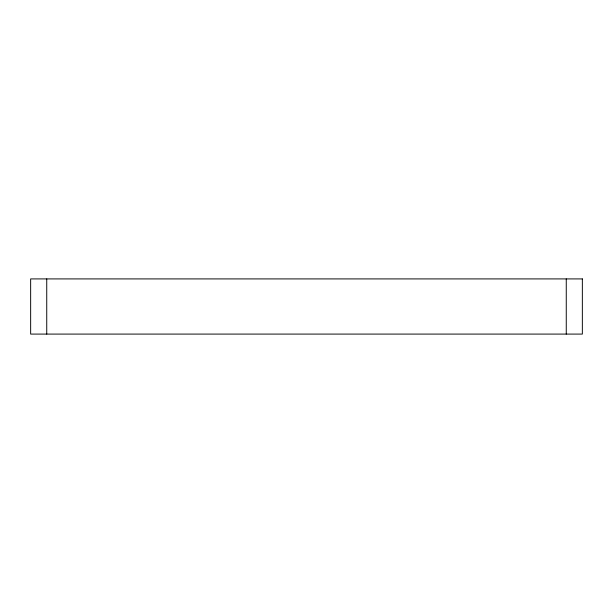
<?xml version="1.0" encoding="UTF-8"?>
<svg xmlns="http://www.w3.org/2000/svg" width="613" height="613" viewBox="0 0 613 613"><rect width="100%" height="100%" fill="white"/><g stroke="black" fill="none" stroke-linecap="round" stroke-linejoin="round"><path stroke-width="0.92" d="M566.259 278.915L566.259 334.085M46.741 278.915L46.741 334.085M582.35 278.915L30.65 278.915L30.65 334.085L582.35 334.085L582.35 278.915"/></g></svg>
